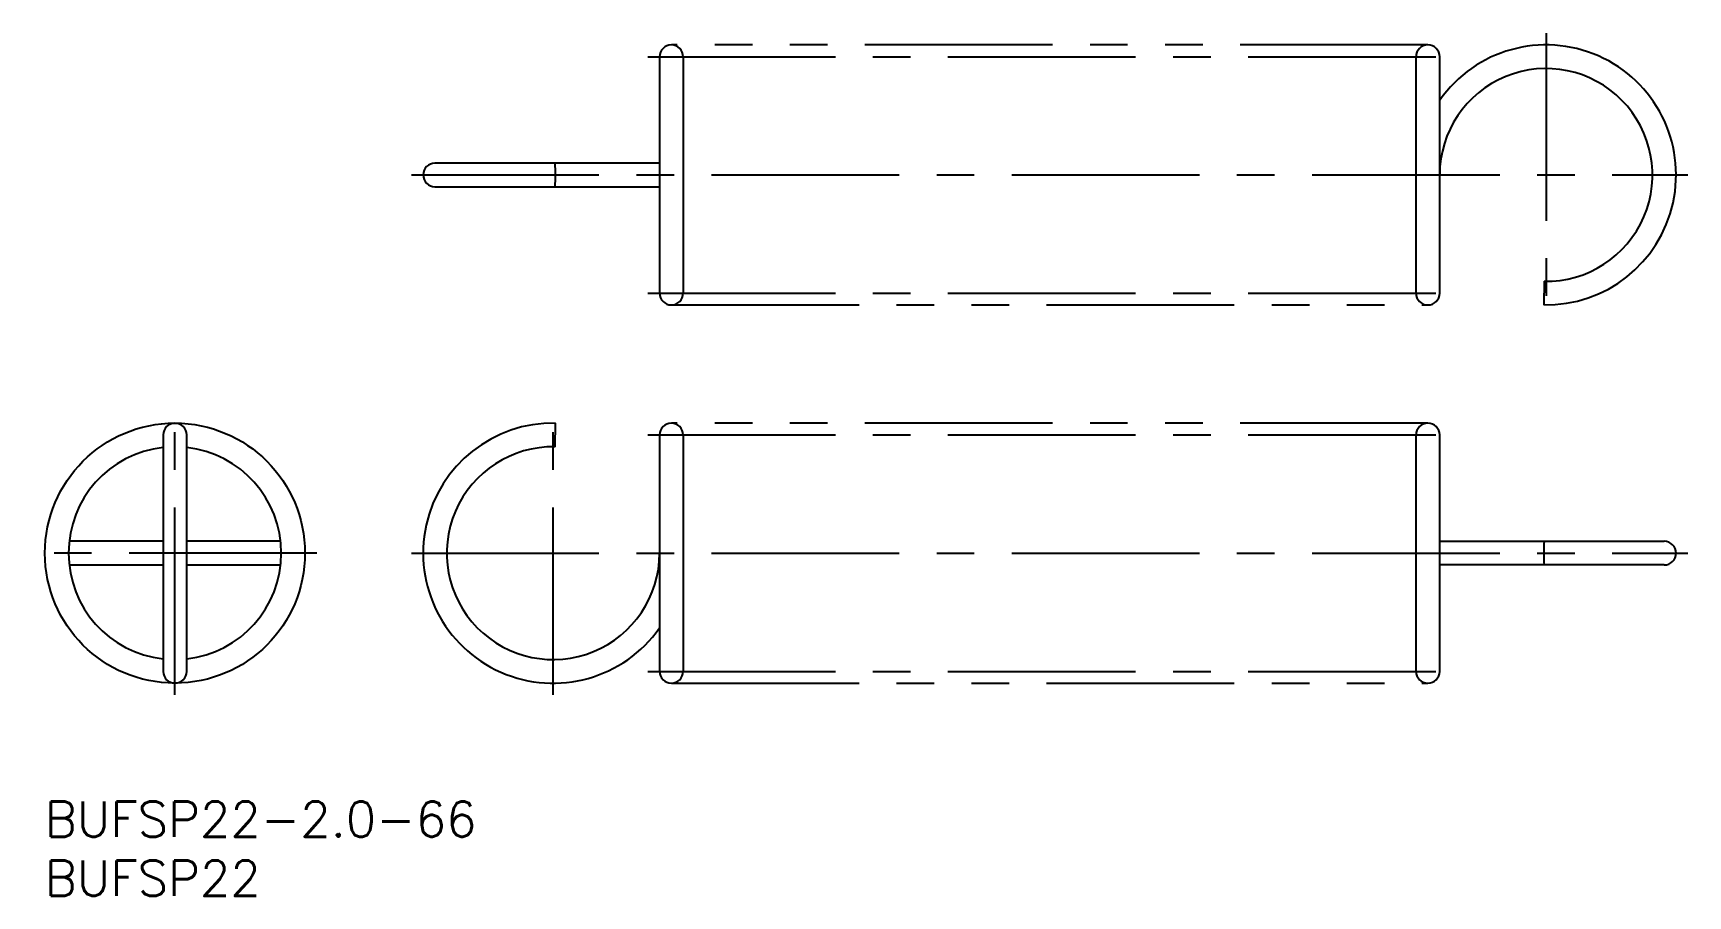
# Model space of a CAD drawing. Extents: x -1 to 139, y -8 to 65.
import ezdxf

# ---------------------------------------------------------------- set-up
doc = ezdxf.new("R2010")
doc.units = 0
doc.header["$LTSCALE"] = 0.5
doc.linetypes.add('CENTER', pattern=[50.8, 31.75, -6.35, 6.35, -6.35])
doc.linetypes.add('PHANTOM', pattern=[63.5, 31.75, -6.35, 6.35, -6.35, 6.35, -6.35])
for name, color, linetype in [('MSM_CENTER', 1, 'CENTER'), ('MSM_CONTINUOUS', 7, 'CONTINUOUS'), ('MSM_IMAGINARY', 6, 'PHANTOM'), ('MSM_PART_NUMBER', 7, 'CONTINUOUS')]:
    doc.layers.add(name, color=color, linetype=linetype)
doc.styles.get("Standard").update_dxf_attribs({"font": 'txt.shx', "height": 3, "bigfont": 'bigfont.shx'})

# ---------------------------------------------------------------- blocks, each defined once
blk = doc.blocks.new('*U16')
at = {"layer": 'MSM_PART_NUMBER'}
blk.add_text('BUFSP22-2.0-66', height=3, dxfattribs=at).set_placement((0, -3))
blk = doc.blocks.new('*U17')
at = {"layer": 'MSM_PART_NUMBER'}
blk.add_text('BUFSP22', height=3, dxfattribs=at).set_placement((0, -8))

msp = doc.modelspace()

# ---------------------------------------------------------------- linework, layer by layer
at = {"layer": 'MSM_CENTER'}
for p, q in [((127, 65), (127, 41)), ((51, 63), (119, 63)), ((31, 53), (139, 53)), ((51, 43), (119, 43)), ((11, 9), (11, 33)), ((43, 9), (43, 33)), ((51, 31), (119, 31)), ((23, 21), (-1, 21)), ((31, 21), (139, 21)), ((51, 11), (119, 11))]:
    msp.add_line(p, q, dxfattribs=at)
at = {"layer": 'MSM_CONTINUOUS'}
for p, q in [((52, 63), (52, 43)), ((54, 63), (54, 43)), ((116, 43), (116, 63)), ((118, 43), (118, 63)), ((52, 54), (33, 54)), ((33, 52), (52, 52)), ((126.84, 44), (126.81, 42)), ((10, 31), (10, 11)), ((12, 11), (12, 31)), ((43.16, 30), (43.19, 32)), ((52, 31), (52, 11)), ((54, 31), (54, 11)), ((116, 11), (116, 31)), ((118, 11), (118, 31)), ((10, 22), (2.06, 22)), ((19.94, 22), (12, 22)), ((118, 22), (137, 22)), ((2.06, 20), (10, 20)), ((12, 20), (19.94, 20)), ((137, 20), (118, 20))]:
    msp.add_line(p, q, dxfattribs=at)
msp.add_circle((11, 21), 11, dxfattribs=at)
for centre, radius, start, end in [((53, 63), 1, 0, 180), ((117, 63), 1, 0, 180), ((127, 53), 11, 269, 144.9032), ((127, 53), 9, 269, 180), ((33, 53), 1, 90, 270), ((14.52, 53), 28.67, 358.0004, 1.9982), ((53, 43), 1, 180, 360), ((117, 43), 1, 180, 360), ((11, 31), 1, 0, 180), ((43, 21), 11, 89, 324.9032), ((53, 31), 1, 0, 180), ((117, 31), 1, 0, 180), ((11, 21), 9, 96.3794, 263.6206), ((11, 21), 9, 276.3794, 83.6206), ((43, 21), 9, 89, 0), ((155.48, 21), 28.67, 178.0018, 181.9996), ((137, 21), 1, 270, 90), ((11, 11), 1, 180, 0), ((53, 11), 1, 180, 360), ((117, 11), 1, 180, 360)]:
    msp.add_arc(centre, radius, start, end, dxfattribs=at)
at = {"layer": 'MSM_IMAGINARY'}
for p, q in [((117, 64), (53, 64)), ((53, 42), (117, 42)), ((117, 32), (53, 32)), ((53, 10), (117, 10))]:
    msp.add_line(p, q, dxfattribs=at)

# ---------------------------------------------------------------- block references
at = {"layer": 'MSM_CONTINUOUS'}
for name in ['*U16', '*U17']:
    msp.add_blockref(name, (0, 0), dxfattribs=at)

doc.saveas('drawing.dxf')
